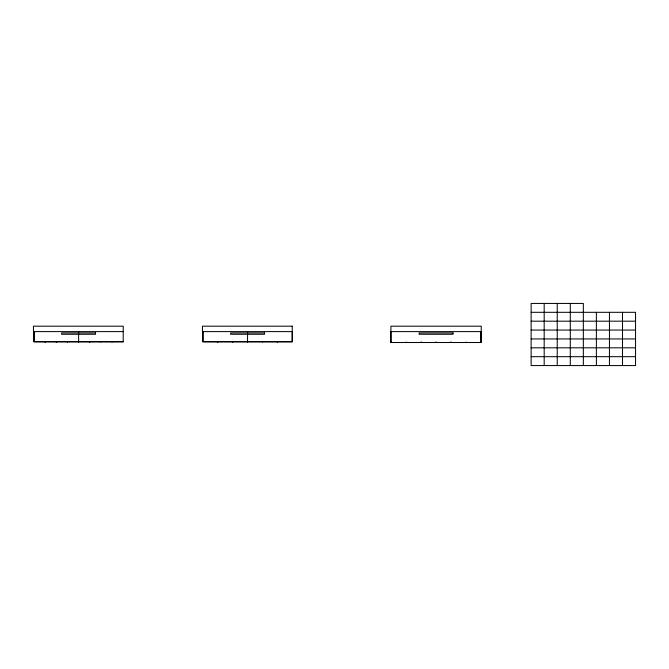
<?xml version="1.0" encoding="UTF-8"?>
<svg xmlns="http://www.w3.org/2000/svg" width="669" height="669" viewBox="0 0 669 669"><rect width="100%" height="100%" fill="white"/><g stroke="black" fill="none" stroke-linecap="round" stroke-linejoin="round"><path stroke-width="1" d="M531.127 312.314L635.55 312.314L635.55 365.567L531.127 365.567L531.127 303.433L583.343 303.433L583.343 365.567M531.127 321.187L635.55 321.187M531.127 330.06L635.55 330.06M123.28 331.607L33.45 331.607L33.45 326.179L123.255 326.179L123.171 341.993L34.027 341.993L33.968 331.607M481.22 331.607L390.888 331.607L390.888 342.52L481.22 342.52L481.22 326.179L390.93 326.179L390.93 342.52M33.968 332.861L34.445 332.861L34.445 341.524M531.127 338.94L635.55 338.94M33.968 341.424L34.445 341.424M122.745 341.424L123.213 341.424M123.28 341.524L33.918 341.524L33.918 331.607M531.127 347.813L635.55 347.813M531.127 356.686L635.55 356.686M622.496 312.314L622.496 365.567M609.442 312.314L609.442 365.567M596.388 312.314L596.388 365.567M570.289 303.433L570.289 365.567M557.235 303.433L557.235 365.567M544.181 303.433L544.181 365.567M481.178 331.607L481.178 342.52M480.71 331.607L480.66 342.52M465.875 342.051L465.775 342.52M450.99 342.051L450.99 342.52M450.889 342.051L450.889 342.52M436.104 342.051L436.104 342.52M436.004 342.051L436.004 342.52M421.227 342.051L421.227 342.52M421.119 342.051L421.119 342.52M406.234 342.051L406.342 342.52M391.457 342.051L391.457 342.52M277.401 341.524L277.401 341.993M277.292 341.524L277.292 341.993M262.407 341.524L262.516 341.993M247.63 341.524L247.63 341.993M247.58 331.607L247.522 341.993M232.745 341.524L232.745 341.993M232.645 341.524L232.645 341.993M217.86 341.524L217.86 341.993M217.76 341.524L217.76 341.993M112.124 341.524L112.016 341.993M100.96 341.524L100.86 341.993M89.805 341.524L89.805 341.993M89.705 341.524L89.705 341.993M78.599 331.607L78.649 341.993M78.549 341.524L78.549 341.993M67.494 341.524L67.494 341.993M67.393 341.524L67.393 341.993M56.338 341.524L56.338 341.993M56.229 341.524L56.229 341.993M45.183 341.524L45.183 341.993M45.074 341.524L45.074 341.993M292.253 326.179L202.456 326.179L202.456 331.607L292.253 331.607L292.177 341.993L202.975 341.993L202.924 331.607L202.874 341.524L292.253 341.524L292.253 326.179M95.558 332.936L61.623 332.936L61.623 334.266L95.558 334.266L95.558 332.936M264.564 332.936L230.629 332.936L230.629 334.266L264.564 334.266L264.564 332.936M453.047 332.936L419.112 332.936L419.112 334.266L453.047 334.266L453.047 332.936"/></g></svg>
